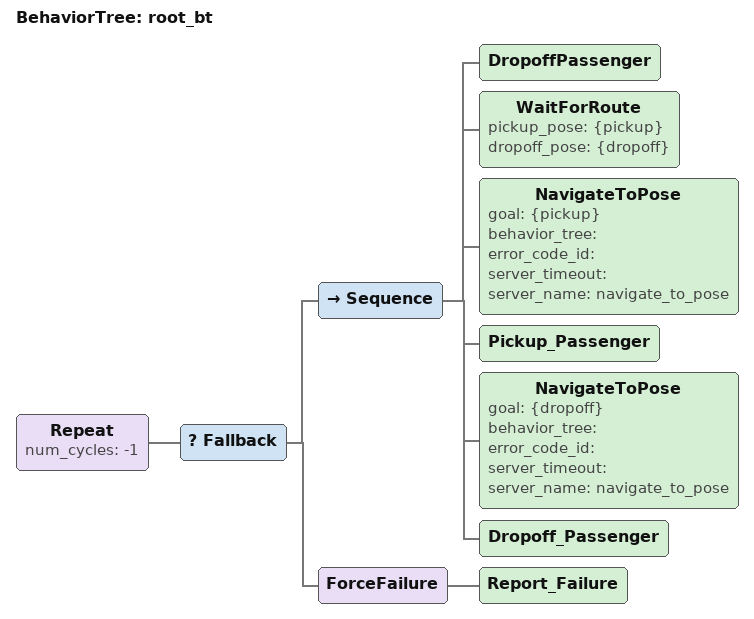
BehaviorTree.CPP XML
<?xml version="1.0" encoding="UTF-8"?>
<root BTCPP_format="4"
      main_tree_to_execute="root_bt">
  <BehaviorTree ID="root_bt">
    <Repeat num_cycles="-1">
      <Fallback>
        <Sequence>
          <DropoffPassenger/>
          <WaitForRoute pickup_pose="{pickup}" dropoff_pose="{dropoff}"/>
          <NavigateToPose goal="{pickup}"
                          behavior_tree=""
                          error_code_id=""
                          server_timeout=""
                          server_name="navigate_to_pose"/>
          <Pickup_Passenger/>
          <NavigateToPose goal="{dropoff}"
                          behavior_tree=""
                          error_code_id=""
                          server_timeout=""
                          server_name="navigate_to_pose"/>
          <Dropoff_Passenger/>
        </Sequence>
        <ForceFailure>
          <Report_Failure/>
        </ForceFailure>
      </Fallback>
    </Repeat>
  </BehaviorTree>

</root>
